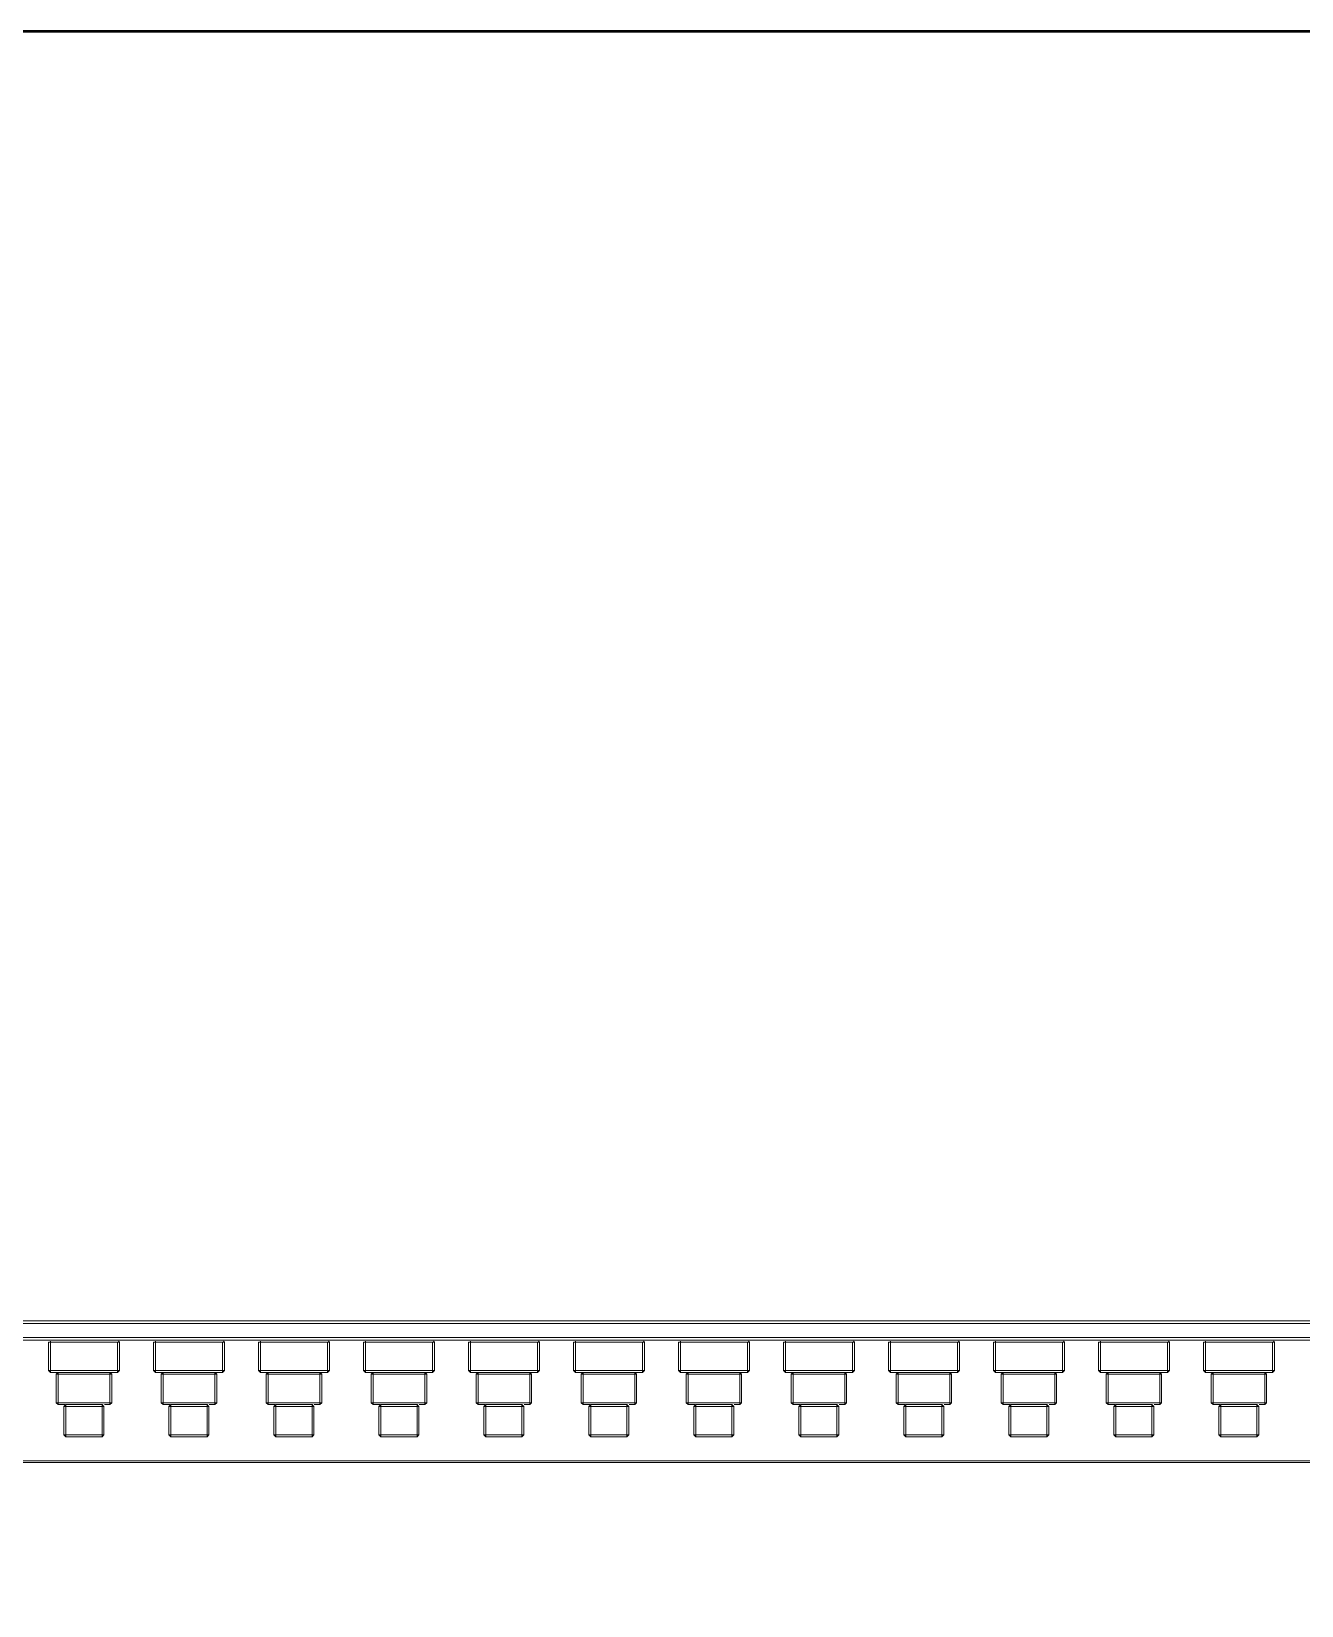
# Model space of a CAD drawing. Header units: metres. Extents: x 10 to 831, y 10 to 584.
# Drawn here: x 265.7 to 344.5, y 486.3 to 584 of the extents above; entities that cross this region are included whole.
import ezdxf

# ---------------------------------------------------------------- set-up
doc = ezdxf.new("R2010")
doc.units = ezdxf.units.M
doc.layers.add('FRAME', color=7, linetype='Continuous', lineweight=50)
doc.layers.add('VIS', color=8, linetype='Continuous', lineweight=13)

msp = doc.modelspace()

# ---------------------------------------------------------------- linework, layer by layer
at = {"layer": 'FRAME'}
msp.add_lwpolyline([(10, 10), (831, 10), (831, 584), (10, 584), (10, 10)], close=True, dxfattribs=at)
at = {"layer": 'VIS'}
for p, q in [((422, 504), (194, 504)), ((194, 504), (422, 504)), ((194, 504), (422, 504)), ((422, 504), (194, 504)), ((421.88, 504), (194.12, 504)), ((421.84, 504), (194.16, 504)), ((194.16, 504), (421.84, 504)), ((194.16, 503.84), (421.84, 503.84)), ((421.84, 502.96), (194.16, 502.96)), ((194.16, 502.8), (421.84, 502.8)), ((266.7144, 502.68), (266.8344, 502.68)), ((266.7144, 502.68), (266.7144, 500.92)), ((266.8344, 502.68), (266.8344, 502.74)), ((266.8344, 500.92), (266.8344, 502.68)), ((266.8344, 502.68), (270.9944, 502.68)), ((270.9944, 502.68), (271.1144, 502.68)), ((270.9944, 502.68), (270.9944, 500.92)), ((271.1144, 502.68), (271.0544, 502.74)), ((271.1144, 502.68), (271.0544, 502.68)), ((271.1144, 500.92), (271.1144, 502.68)), ((271.1144, 502.68), (271.1144, 502.68)), ((271.1144, 502.68), (271.1144, 500.92)), ((273.2288, 502.68), (273.3484, 502.68)), ((273.2288, 502.68), (273.2288, 500.92)), ((273.3484, 502.68), (273.3484, 502.74)), ((273.3484, 500.92), (273.3484, 502.68)), ((273.3484, 502.68), (277.5084, 502.68)), ((277.5084, 502.68), (277.6284, 502.68)), ((277.5084, 502.68), (277.5084, 500.92)), ((277.6284, 502.68), (277.5684, 502.74)), ((277.6284, 502.68), (277.5684, 502.68)), ((277.6284, 502.68), (277.6284, 502.68)), ((277.6284, 500.92), (277.6284, 502.68)), ((277.6284, 502.68), (277.6284, 500.92)), ((279.7428, 502.68), (279.8628, 502.68)), ((279.7428, 502.68), (279.7428, 500.92)), ((279.8628, 502.68), (279.8628, 502.74)), ((279.8628, 500.92), (279.8628, 502.68)), ((279.8628, 502.68), (284.0228, 502.68)), ((284.0228, 502.68), (284.1428, 502.68)), ((284.0228, 502.68), (284.0228, 500.92)), ((284.1428, 502.68), (284.0828, 502.74)), ((284.1428, 502.68), (284.0828, 502.68)), ((284.1428, 500.92), (284.1428, 502.68)), ((284.1428, 502.68), (284.1428, 502.68)), ((284.1428, 502.68), (284.1428, 500.92)), ((286.2572, 502.68), (286.3772, 502.68)), ((286.2572, 502.68), (286.2572, 500.92)), ((286.3772, 502.68), (286.3772, 502.74)), ((286.3772, 500.92), (286.3772, 502.68)), ((286.3772, 502.68), (290.5372, 502.68)), ((290.5372, 502.68), (290.6572, 502.68)), ((290.5372, 502.68), (290.5372, 500.92)), ((290.6572, 502.68), (290.5972, 502.74)), ((290.6572, 502.68), (290.5972, 502.68)), ((290.6572, 502.68), (290.6572, 502.68)), ((290.6572, 500.92), (290.6572, 502.68)), ((290.6572, 502.68), (290.6572, 500.92)), ((292.7716, 502.68), (292.8916, 502.68)), ((292.7716, 502.68), (292.7716, 500.92)), ((292.8916, 502.68), (292.8916, 502.74)), ((292.8916, 500.92), (292.8916, 502.68)), ((292.8916, 502.68), (297.0516, 502.68)), ((297.0516, 502.68), (297.1716, 502.68)), ((297.0516, 502.68), (297.0516, 500.92)), ((297.1716, 502.68), (297.1116, 502.74)), ((297.1716, 502.68), (297.1116, 502.68)), ((297.1716, 500.92), (297.1716, 502.68)), ((297.1716, 502.68), (297.1716, 502.68)), ((297.1716, 502.68), (297.1716, 500.92)), ((299.2856, 502.68), (299.4056, 502.68)), ((299.2856, 502.68), (299.2856, 500.92)), ((299.4056, 502.68), (299.4056, 502.74)), ((299.4056, 500.92), (299.4056, 502.68)), ((299.4056, 502.68), (303.5656, 502.68)), ((303.5656, 502.68), (303.6856, 502.68)), ((303.5656, 502.68), (303.5656, 500.92)), ((303.6856, 502.68), (303.6256, 502.74)), ((303.6856, 502.68), (303.6256, 502.68)), ((303.6856, 502.68), (303.6856, 502.68)), ((303.6856, 500.92), (303.6856, 502.68)), ((303.6856, 502.68), (303.6856, 500.92)), ((305.8, 502.68), (305.92, 502.68)), ((305.8, 502.68), (305.8, 500.92)), ((305.92, 502.68), (305.92, 502.74)), ((305.92, 500.92), (305.92, 502.68)), ((305.92, 502.68), (310.08, 502.68)), ((310.08, 502.68), (310.2, 502.68)), ((310.08, 502.68), (310.08, 500.92)), ((310.2, 502.68), (310.14, 502.74)), ((310.2, 502.68), (310.14, 502.68)), ((310.2, 500.92), (310.2, 502.68)), ((310.2, 502.68), (310.2, 502.68)), ((310.2, 502.68), (310.2, 500.92)), ((312.3144, 502.68), (312.4344, 502.68)), ((312.3144, 502.68), (312.3144, 500.92)), ((312.4344, 502.68), (312.4344, 502.74)), ((312.4344, 500.92), (312.4344, 502.68)), ((312.4344, 502.68), (316.5944, 502.68)), ((316.5944, 502.68), (316.7144, 502.68)), ((316.5944, 502.68), (316.5944, 500.92)), ((316.7144, 502.68), (316.6544, 502.74)), ((316.7144, 502.68), (316.6544, 502.68)), ((316.7144, 502.68), (316.7144, 502.68)), ((316.7144, 500.92), (316.7144, 502.68)), ((316.7144, 502.68), (316.7144, 500.92)), ((318.8284, 502.68), (318.9484, 502.68)), ((318.8284, 502.68), (318.8284, 500.92)), ((318.9484, 502.68), (318.9484, 502.74)), ((318.9484, 500.92), (318.9484, 502.68)), ((318.9484, 502.68), (323.1084, 502.68)), ((323.1084, 502.68), (323.2288, 502.68)), ((323.1084, 502.68), (323.1084, 500.92)), ((323.2288, 502.68), (323.1688, 502.74)), ((323.2288, 502.68), (323.1688, 502.68)), ((323.2288, 500.92), (323.2288, 502.68)), ((323.2288, 502.68), (323.2288, 502.68)), ((323.2288, 502.68), (323.2288, 500.92)), ((325.3428, 502.68), (325.4628, 502.68)), ((325.3428, 502.68), (325.3428, 500.92)), ((325.4628, 502.68), (325.4628, 502.74)), ((325.4628, 500.92), (325.4628, 502.68)), ((325.4628, 502.68), (329.6228, 502.68)), ((329.6228, 502.68), (329.7428, 502.68)), ((329.6228, 502.68), (329.6228, 500.92)), ((329.7428, 502.68), (329.6828, 502.74)), ((329.7428, 502.68), (329.6828, 502.68)), ((329.7428, 502.68), (329.7428, 502.68)), ((329.7428, 500.92), (329.7428, 502.68)), ((329.7428, 502.68), (329.7428, 500.92)), ((331.8572, 502.68), (331.9772, 502.68)), ((331.8572, 502.68), (331.8572, 500.92)), ((331.9772, 502.68), (331.9772, 502.74)), ((331.9772, 500.92), (331.9772, 502.68)), ((331.9772, 502.68), (336.1372, 502.68)), ((336.1372, 502.68), (336.2572, 502.68)), ((336.1372, 502.68), (336.1372, 500.92)), ((336.2572, 502.68), (336.1972, 502.74)), ((336.2572, 502.68), (336.1972, 502.68)), ((336.2572, 500.92), (336.2572, 502.68)), ((336.2572, 502.68), (336.2572, 502.68)), ((336.2572, 502.68), (336.2572, 500.92)), ((338.3716, 502.68), (338.4916, 502.68)), ((338.3716, 502.68), (338.3716, 500.92)), ((338.4916, 502.68), (338.4916, 502.74)), ((338.4916, 500.92), (338.4916, 502.68)), ((338.4916, 502.68), (342.6516, 502.68)), ((342.6516, 502.68), (342.7716, 502.68)), ((342.6516, 502.68), (342.6516, 500.92)), ((342.7716, 502.68), (342.7116, 502.74)), ((342.7716, 502.68), (342.7116, 502.68)), ((342.7716, 502.68), (342.7716, 502.68)), ((342.7716, 500.92), (342.7716, 502.68)), ((342.7716, 502.68), (342.7716, 500.92)), ((266.8344, 500.92), (266.7144, 500.92)), ((266.7144, 500.92), (266.8344, 500.8)), ((266.7144, 500.92), (266.7144, 500.92)), ((266.8344, 500.8), (266.8344, 500.92)), ((270.9944, 500.92), (266.8344, 500.92)), ((266.8344, 500.8), (270.9944, 500.8)), ((267.3144, 500.8), (267.1944, 500.68)), ((267.1944, 500.68), (267.3144, 500.68)), ((267.1944, 500.68), (267.1944, 498.92)), ((267.3144, 500.68), (267.3144, 500.8)), ((267.3144, 500.8), (267.3144, 500.8)), ((270.5144, 500.8), (267.3144, 500.8)), ((267.3144, 500.68), (270.5144, 500.68)), ((267.3144, 498.92), (267.3144, 500.68)), ((270.5144, 500.8), (270.5144, 500.68)), ((270.6344, 500.68), (270.5144, 500.8)), ((270.5144, 500.8), (270.5144, 500.8)), ((270.5144, 500.68), (270.6344, 500.68)), ((270.5144, 500.68), (270.5144, 498.92)), ((270.6344, 500.68), (270.6344, 500.68)), ((270.6344, 498.92), (270.6344, 500.68)), ((270.9944, 500.8), (271.1144, 500.92)), ((271.1144, 500.92), (270.9944, 500.92)), ((270.9944, 500.92), (270.9944, 500.8)), ((270.9944, 500.8), (270.9944, 500.8)), ((271.1144, 500.92), (271.0544, 500.86)), ((271.1144, 500.92), (271.1144, 500.92)), ((273.3484, 500.92), (273.2288, 500.92)), ((273.2288, 500.92), (273.3484, 500.8)), ((273.2288, 500.92), (273.2288, 500.92)), ((273.3484, 500.8), (273.3484, 500.92)), ((277.5084, 500.92), (273.3484, 500.92)), ((273.3484, 500.8), (277.5084, 500.8)), ((273.8284, 500.8), (273.7084, 500.68)), ((273.7084, 500.68), (273.8284, 500.68)), ((273.7084, 500.68), (273.7084, 498.92)), ((273.8284, 500.68), (273.8284, 500.8)), ((273.8284, 500.8), (273.8284, 500.8)), ((277.0284, 500.8), (273.8284, 500.8)), ((273.8284, 500.68), (277.0284, 500.68)), ((273.8284, 498.92), (273.8284, 500.68)), ((277.0284, 500.8), (277.0284, 500.68)), ((277.1484, 500.68), (277.0284, 500.8)), ((277.0284, 500.8), (277.0284, 500.8)), ((277.0284, 500.68), (277.1484, 500.68)), ((277.0284, 500.68), (277.0284, 498.92)), ((277.1484, 498.92), (277.1484, 500.68)), ((277.1484, 500.68), (277.1484, 500.68)), ((277.5084, 500.8), (277.6284, 500.92)), ((277.6284, 500.92), (277.5084, 500.92)), ((277.5084, 500.92), (277.5084, 500.8)), ((277.5084, 500.8), (277.5084, 500.8)), ((277.6284, 500.92), (277.5684, 500.86)), ((277.6284, 500.92), (277.6284, 500.92)), ((279.8628, 500.92), (279.7428, 500.92)), ((279.7428, 500.92), (279.8628, 500.8)), ((279.7428, 500.92), (279.7428, 500.92)), ((279.8628, 500.8), (279.8628, 500.92)), ((284.0228, 500.92), (279.8628, 500.92)), ((279.8628, 500.8), (284.0228, 500.8)), ((280.3428, 500.8), (280.2228, 500.68)), ((280.2228, 500.68), (280.3428, 500.68)), ((280.2228, 500.68), (280.2228, 498.92)), ((280.3428, 500.68), (280.3428, 500.8)), ((280.3428, 500.8), (280.3428, 500.8)), ((283.5428, 500.8), (280.3428, 500.8)), ((280.3428, 500.68), (283.5428, 500.68)), ((280.3428, 498.92), (280.3428, 500.68)), ((283.5428, 500.8), (283.5428, 500.68)), ((283.6628, 500.68), (283.5428, 500.8)), ((283.5428, 500.8), (283.5428, 500.8)), ((283.5428, 500.68), (283.6628, 500.68)), ((283.5428, 500.68), (283.5428, 498.92)), ((283.6628, 500.68), (283.6628, 500.68)), ((283.6628, 498.92), (283.6628, 500.68)), ((284.0228, 500.8), (284.1428, 500.92)), ((284.1428, 500.92), (284.0228, 500.92)), ((284.0228, 500.92), (284.0228, 500.8)), ((284.0228, 500.8), (284.0228, 500.8)), ((284.1428, 500.92), (284.0828, 500.86)), ((284.1428, 500.92), (284.1428, 500.92)), ((286.3772, 500.92), (286.2572, 500.92)), ((286.2572, 500.92), (286.3772, 500.8)), ((286.2572, 500.92), (286.2572, 500.92)), ((286.3772, 500.8), (286.3772, 500.92)), ((290.5372, 500.92), (286.3772, 500.92)), ((286.3772, 500.8), (290.5372, 500.8)), ((286.8572, 500.8), (286.7372, 500.68)), ((286.7372, 500.68), (286.8572, 500.68)), ((286.7372, 500.68), (286.7372, 498.92)), ((286.8572, 500.68), (286.8572, 500.8)), ((286.8572, 500.8), (286.8572, 500.8)), ((290.0572, 500.8), (286.8572, 500.8)), ((286.8572, 500.68), (290.0572, 500.68)), ((286.8572, 498.92), (286.8572, 500.68)), ((290.0572, 500.8), (290.0572, 500.68)), ((290.1772, 500.68), (290.0572, 500.8)), ((290.0572, 500.8), (290.0572, 500.8)), ((290.0572, 500.68), (290.1772, 500.68)), ((290.0572, 500.68), (290.0572, 498.92)), ((290.1772, 498.92), (290.1772, 500.68)), ((290.1772, 500.68), (290.1772, 500.68)), ((290.5372, 500.8), (290.6572, 500.92)), ((290.6572, 500.92), (290.5372, 500.92)), ((290.5372, 500.92), (290.5372, 500.8)), ((290.5372, 500.8), (290.5372, 500.8)), ((290.6572, 500.92), (290.5972, 500.86)), ((290.6572, 500.92), (290.6572, 500.92)), ((292.8916, 500.92), (292.7716, 500.92)), ((292.7716, 500.92), (292.8916, 500.8)), ((292.7716, 500.92), (292.7716, 500.92)), ((292.8916, 500.8), (292.8916, 500.92)), ((297.0516, 500.92), (292.8916, 500.92)), ((292.8916, 500.8), (297.0516, 500.8)), ((293.3716, 500.8), (293.2516, 500.68)), ((293.2516, 500.68), (293.3716, 500.68)), ((293.2516, 500.68), (293.2516, 498.92)), ((293.3716, 500.68), (293.3716, 500.8)), ((293.3716, 500.8), (293.3716, 500.8)), ((296.5716, 500.8), (293.3716, 500.8)), ((293.3716, 500.68), (296.5716, 500.68)), ((293.3716, 498.92), (293.3716, 500.68)), ((296.5716, 500.8), (296.5716, 500.68)), ((296.6916, 500.68), (296.5716, 500.8)), ((296.5716, 500.8), (296.5716, 500.8)), ((296.5716, 500.68), (296.6916, 500.68)), ((296.5716, 500.68), (296.5716, 498.92)), ((296.6916, 500.68), (296.6916, 500.68)), ((296.6916, 498.92), (296.6916, 500.68)), ((297.0516, 500.8), (297.1716, 500.92)), ((297.1716, 500.92), (297.0516, 500.92)), ((297.0516, 500.92), (297.0516, 500.8)), ((297.0516, 500.8), (297.0516, 500.8)), ((297.1716, 500.92), (297.1116, 500.86)), ((297.1716, 500.92), (297.1716, 500.92)), ((299.4056, 500.92), (299.2856, 500.92)), ((299.2856, 500.92), (299.4056, 500.8)), ((299.2856, 500.92), (299.2856, 500.92)), ((299.4056, 500.8), (299.4056, 500.92)), ((303.5656, 500.92), (299.4056, 500.92)), ((299.4056, 500.8), (303.5656, 500.8)), ((299.8856, 500.8), (299.7656, 500.68)), ((299.7656, 500.68), (299.8856, 500.68)), ((299.7656, 500.68), (299.7656, 498.92)), ((299.8856, 500.68), (299.8856, 500.8)), ((299.8856, 500.8), (299.8856, 500.8)), ((303.0856, 500.8), (299.8856, 500.8)), ((299.8856, 500.68), (303.0856, 500.68)), ((299.8856, 498.92), (299.8856, 500.68)), ((303.0856, 500.8), (303.0856, 500.68)), ((303.2056, 500.68), (303.0856, 500.8)), ((303.0856, 500.8), (303.0856, 500.8)), ((303.0856, 500.68), (303.2056, 500.68)), ((303.0856, 500.68), (303.0856, 498.92)), ((303.2056, 498.92), (303.2056, 500.68)), ((303.2056, 500.68), (303.2056, 500.68)), ((303.5656, 500.8), (303.6856, 500.92)), ((303.6856, 500.92), (303.5656, 500.92)), ((303.5656, 500.92), (303.5656, 500.8)), ((303.5656, 500.8), (303.5656, 500.8)), ((303.6856, 500.92), (303.6256, 500.86)), ((303.6856, 500.92), (303.6856, 500.92)), ((305.92, 500.92), (305.8, 500.92)), ((305.8, 500.92), (305.92, 500.8)), ((305.8, 500.92), (305.8, 500.92)), ((305.92, 500.8), (305.92, 500.92)), ((310.08, 500.92), (305.92, 500.92)), ((305.92, 500.8), (310.08, 500.8)), ((306.4, 500.8), (306.28, 500.68)), ((306.28, 500.68), (306.4, 500.68)), ((306.28, 500.68), (306.28, 498.92)), ((306.4, 500.68), (306.4, 500.8)), ((306.4, 500.8), (306.4, 500.8)), ((309.6, 500.8), (306.4, 500.8)), ((306.4, 500.68), (309.6, 500.68)), ((306.4, 498.92), (306.4, 500.68)), ((309.6, 500.8), (309.6, 500.68)), ((309.72, 500.68), (309.6, 500.8)), ((309.6, 500.8), (309.6, 500.8)), ((309.6, 500.68), (309.72, 500.68)), ((309.6, 500.68), (309.6, 498.92)), ((309.72, 500.68), (309.72, 500.68)), ((309.72, 498.92), (309.72, 500.68)), ((310.08, 500.8), (310.2, 500.92)), ((310.2, 500.92), (310.08, 500.92)), ((310.08, 500.92), (310.08, 500.8)), ((310.08, 500.8), (310.08, 500.8)), ((310.2, 500.92), (310.14, 500.86)), ((310.2, 500.92), (310.2, 500.92)), ((312.4344, 500.92), (312.3144, 500.92)), ((312.3144, 500.92), (312.4344, 500.8)), ((312.3144, 500.92), (312.3144, 500.92)), ((312.4344, 500.8), (312.4344, 500.92)), ((316.5944, 500.92), (312.4344, 500.92)), ((312.4344, 500.8), (316.5944, 500.8)), ((312.9144, 500.8), (312.7944, 500.68)), ((312.7944, 500.68), (312.9144, 500.68)), ((312.7944, 500.68), (312.7944, 498.92)), ((312.9144, 500.68), (312.9144, 500.8)), ((312.9144, 500.8), (312.9144, 500.8)), ((316.1144, 500.8), (312.9144, 500.8)), ((312.9144, 500.68), (316.1144, 500.68)), ((312.9144, 498.92), (312.9144, 500.68)), ((316.1144, 500.8), (316.1144, 500.68)), ((316.2344, 500.68), (316.1144, 500.8)), ((316.1144, 500.8), (316.1144, 500.8)), ((316.1144, 500.68), (316.2344, 500.68)), ((316.1144, 500.68), (316.1144, 498.92)), ((316.2344, 498.92), (316.2344, 500.68)), ((316.2344, 500.68), (316.2344, 500.68)), ((316.5944, 500.8), (316.7144, 500.92)), ((316.7144, 500.92), (316.5944, 500.92)), ((316.5944, 500.92), (316.5944, 500.8)), ((316.5944, 500.8), (316.5944, 500.8)), ((316.7144, 500.92), (316.6544, 500.86)), ((316.7144, 500.92), (316.7144, 500.92)), ((318.9484, 500.92), (318.8284, 500.92)), ((318.8284, 500.92), (318.9484, 500.8)), ((318.8284, 500.92), (318.8284, 500.92)), ((318.9484, 500.8), (318.9484, 500.92)), ((323.1084, 500.92), (318.9484, 500.92)), ((318.9484, 500.8), (323.1084, 500.8)), ((319.4284, 500.8), (319.3084, 500.68)), ((319.3084, 500.68), (319.4284, 500.68)), ((319.3084, 500.68), (319.3084, 498.92)), ((319.4284, 500.68), (319.4284, 500.8)), ((319.4284, 500.8), (319.4284, 500.8)), ((322.6284, 500.8), (319.4284, 500.8)), ((319.4284, 500.68), (322.6284, 500.68)), ((319.4284, 498.92), (319.4284, 500.68)), ((322.6284, 500.8), (322.6284, 500.68)), ((322.7484, 500.68), (322.6284, 500.8)), ((322.6284, 500.8), (322.6284, 500.8)), ((322.6284, 500.68), (322.7484, 500.68)), ((322.6284, 500.68), (322.6284, 498.92)), ((322.7484, 500.68), (322.7484, 500.68)), ((322.7484, 498.92), (322.7484, 500.68)), ((323.1084, 500.8), (323.2288, 500.92)), ((323.2288, 500.92), (323.1084, 500.92)), ((323.1084, 500.92), (323.1084, 500.8)), ((323.1084, 500.8), (323.1084, 500.8)), ((323.2288, 500.92), (323.1688, 500.86)), ((323.2288, 500.92), (323.2288, 500.92)), ((325.4628, 500.92), (325.3428, 500.92)), ((325.3428, 500.92), (325.4628, 500.8)), ((325.3428, 500.92), (325.3428, 500.92)), ((325.4628, 500.8), (325.4628, 500.92)), ((329.6228, 500.92), (325.4628, 500.92)), ((325.4628, 500.8), (329.6228, 500.8)), ((325.9428, 500.8), (325.8228, 500.68)), ((325.8228, 500.68), (325.9428, 500.68)), ((325.8228, 500.68), (325.8228, 498.92)), ((325.9428, 500.68), (325.9428, 500.8)), ((325.9428, 500.8), (325.9428, 500.8)), ((329.1428, 500.8), (325.9428, 500.8)), ((325.9428, 500.68), (329.1428, 500.68)), ((325.9428, 498.92), (325.9428, 500.68)), ((329.1428, 500.8), (329.1428, 500.68)), ((329.2628, 500.68), (329.1428, 500.8)), ((329.1428, 500.8), (329.1428, 500.8)), ((329.1428, 500.68), (329.2628, 500.68)), ((329.1428, 500.68), (329.1428, 498.92)), ((329.2628, 498.92), (329.2628, 500.68)), ((329.2628, 500.68), (329.2628, 500.68)), ((329.6228, 500.8), (329.7428, 500.92)), ((329.7428, 500.92), (329.6228, 500.92)), ((329.6228, 500.92), (329.6228, 500.8)), ((329.6228, 500.8), (329.6228, 500.8)), ((329.7428, 500.92), (329.6828, 500.86)), ((329.7428, 500.92), (329.7428, 500.92)), ((331.9772, 500.92), (331.8572, 500.92)), ((331.8572, 500.92), (331.9772, 500.8)), ((331.8572, 500.92), (331.8572, 500.92)), ((331.9772, 500.8), (331.9772, 500.92)), ((336.1372, 500.92), (331.9772, 500.92)), ((331.9772, 500.8), (336.1372, 500.8)), ((332.4572, 500.8), (332.3372, 500.68)), ((332.3372, 500.68), (332.4572, 500.68)), ((332.3372, 500.68), (332.3372, 498.92)), ((332.4572, 500.68), (332.4572, 500.8)), ((332.4572, 500.8), (332.4572, 500.8)), ((335.6572, 500.8), (332.4572, 500.8)), ((332.4572, 500.68), (335.6572, 500.68)), ((332.4572, 498.92), (332.4572, 500.68)), ((335.6572, 500.8), (335.6572, 500.68)), ((335.7772, 500.68), (335.6572, 500.8)), ((335.6572, 500.8), (335.6572, 500.8)), ((335.6572, 500.68), (335.7772, 500.68)), ((335.6572, 500.68), (335.6572, 498.92)), ((335.7772, 500.68), (335.7772, 500.68)), ((335.7772, 498.92), (335.7772, 500.68)), ((336.1372, 500.8), (336.2572, 500.92)), ((336.2572, 500.92), (336.1372, 500.92)), ((336.1372, 500.92), (336.1372, 500.8)), ((336.1372, 500.8), (336.1372, 500.8)), ((336.2572, 500.92), (336.1972, 500.86)), ((336.2572, 500.92), (336.2572, 500.92)), ((338.4916, 500.92), (338.3716, 500.92)), ((338.3716, 500.92), (338.4916, 500.8)), ((338.3716, 500.92), (338.3716, 500.92)), ((338.4916, 500.8), (338.4916, 500.92)), ((342.6516, 500.92), (338.4916, 500.92)), ((338.4916, 500.8), (342.6516, 500.8)), ((338.9716, 500.8), (338.8516, 500.68)), ((338.8516, 500.68), (338.9716, 500.68)), ((338.8516, 500.68), (338.8516, 498.92)), ((338.9716, 500.68), (338.9716, 500.8)), ((338.9716, 500.8), (338.9716, 500.8)), ((342.1716, 500.8), (338.9716, 500.8)), ((338.9716, 500.68), (342.1716, 500.68)), ((338.9716, 498.92), (338.9716, 500.68)), ((342.1716, 500.8), (342.1716, 500.68)), ((342.2916, 500.68), (342.1716, 500.8)), ((342.1716, 500.8), (342.1716, 500.8)), ((342.1716, 500.68), (342.2916, 500.68)), ((342.1716, 500.68), (342.1716, 498.92)), ((342.2916, 498.92), (342.2916, 500.68)), ((342.2916, 500.68), (342.2916, 500.68)), ((342.6516, 500.8), (342.7716, 500.92)), ((342.7716, 500.92), (342.6516, 500.92)), ((342.6516, 500.92), (342.6516, 500.8)), ((342.6516, 500.8), (342.6516, 500.8)), ((342.7716, 500.92), (342.7116, 500.86)), ((342.7716, 500.92), (342.7716, 500.92)), ((267.3144, 498.92), (267.1944, 498.92)), ((267.1944, 498.92), (267.3144, 498.8)), ((267.1944, 498.92), (267.1944, 498.92)), ((267.3144, 498.8), (267.3144, 498.92)), ((270.5144, 498.92), (267.3144, 498.92)), ((267.3144, 498.8), (267.7352, 498.8)), ((267.7944, 498.8), (267.6744, 498.68)), ((267.6744, 498.68), (267.7944, 498.68)), ((267.6744, 498.68), (267.6744, 496.92)), ((267.7944, 498.68), (267.7944, 498.8)), ((270.0344, 498.8), (267.7944, 498.8)), ((267.7944, 498.8), (267.7944, 498.8)), ((267.7944, 498.68), (270.0344, 498.68)), ((267.7944, 496.92), (267.7944, 498.68)), ((270.0344, 498.8), (270.0344, 498.68)), ((270.1544, 498.68), (270.0344, 498.8)), ((270.0344, 498.68), (270.1544, 498.68)), ((270.0344, 498.68), (270.0344, 496.92)), ((270.1544, 496.92), (270.1544, 498.68)), ((270.1544, 498.68), (270.1544, 498.68)), ((270.1776, 498.8), (270.5144, 498.8)), ((270.5144, 498.8), (270.6344, 498.92)), ((270.6344, 498.92), (270.5144, 498.92)), ((270.5144, 498.92), (270.5144, 498.8)), ((270.5144, 498.8), (270.5144, 498.8)), ((270.6344, 498.92), (270.6344, 498.92)), ((273.8284, 498.92), (273.7084, 498.92)), ((273.7084, 498.92), (273.8284, 498.8)), ((273.7084, 498.92), (273.7084, 498.92)), ((273.8284, 498.8), (273.8284, 498.92)), ((277.0284, 498.92), (273.8284, 498.92)), ((273.8284, 498.8), (274.2496, 498.8)), ((274.3084, 498.8), (274.1884, 498.68)), ((274.1884, 498.68), (274.3084, 498.68)), ((274.1884, 498.68), (274.1884, 496.92)), ((274.3084, 498.68), (274.3084, 498.8)), ((276.5484, 498.8), (274.3084, 498.8)), ((274.3084, 498.8), (274.3084, 498.8)), ((274.3084, 498.68), (276.5484, 498.68)), ((274.3084, 496.92), (274.3084, 498.68)), ((276.5484, 498.8), (276.5484, 498.68)), ((276.6684, 498.68), (276.5484, 498.8)), ((276.5484, 498.68), (276.6684, 498.68)), ((276.5484, 498.68), (276.5484, 496.92)), ((276.6684, 498.68), (276.6684, 498.68)), ((276.6684, 496.92), (276.6684, 498.68)), ((276.6916, 498.8), (277.0284, 498.8)), ((277.0284, 498.8), (277.1484, 498.92)), ((277.1484, 498.92), (277.0284, 498.92)), ((277.0284, 498.92), (277.0284, 498.8)), ((277.0284, 498.8), (277.0284, 498.8)), ((277.1484, 498.92), (277.1484, 498.92)), ((280.3428, 498.92), (280.2228, 498.92)), ((280.2228, 498.92), (280.3428, 498.8)), ((280.2228, 498.92), (280.2228, 498.92)), ((280.3428, 498.8), (280.3428, 498.92)), ((283.5428, 498.92), (280.3428, 498.92)), ((280.3428, 498.8), (280.764, 498.8)), ((280.8228, 498.8), (280.7028, 498.68)), ((280.7028, 498.68), (280.8228, 498.68)), ((280.7028, 498.68), (280.7028, 496.92)), ((280.8228, 498.68), (280.8228, 498.8)), ((283.0628, 498.8), (280.8228, 498.8)), ((280.8228, 498.8), (280.8228, 498.8)), ((280.8228, 498.68), (283.0628, 498.68)), ((280.8228, 496.92), (280.8228, 498.68)), ((283.0628, 498.8), (283.0628, 498.68)), ((283.1828, 498.68), (283.0628, 498.8)), ((283.0628, 498.68), (283.1828, 498.68)), ((283.0628, 498.68), (283.0628, 496.92)), ((283.1828, 496.92), (283.1828, 498.68)), ((283.1828, 498.68), (283.1828, 498.68)), ((283.206, 498.8), (283.5428, 498.8)), ((283.5428, 498.8), (283.6628, 498.92)), ((283.6628, 498.92), (283.5428, 498.92)), ((283.5428, 498.92), (283.5428, 498.8)), ((283.5428, 498.8), (283.5428, 498.8)), ((283.6628, 498.92), (283.6628, 498.92)), ((286.8572, 498.92), (286.7372, 498.92)), ((286.7372, 498.92), (286.8572, 498.8)), ((286.7372, 498.92), (286.7372, 498.92)), ((286.8572, 498.8), (286.8572, 498.92)), ((290.0572, 498.92), (286.8572, 498.92)), ((286.8572, 498.8), (287.2784, 498.8)), ((287.3372, 498.8), (287.2172, 498.68)), ((287.2172, 498.68), (287.3372, 498.68)), ((287.2172, 498.68), (287.2172, 496.92)), ((287.3372, 498.68), (287.3372, 498.8)), ((289.5772, 498.8), (287.3372, 498.8)), ((287.3372, 498.8), (287.3372, 498.8)), ((287.3372, 498.68), (289.5772, 498.68)), ((287.3372, 496.92), (287.3372, 498.68)), ((289.5772, 498.8), (289.5772, 498.68)), ((289.6972, 498.68), (289.5772, 498.8)), ((289.5772, 498.68), (289.6972, 498.68)), ((289.5772, 498.68), (289.5772, 496.92)), ((289.6972, 498.68), (289.6972, 498.68)), ((289.6972, 496.92), (289.6972, 498.68)), ((289.7204, 498.8), (290.0572, 498.8)), ((290.0572, 498.8), (290.1772, 498.92)), ((290.1772, 498.92), (290.0572, 498.92)), ((290.0572, 498.92), (290.0572, 498.8)), ((290.0572, 498.8), (290.0572, 498.8)), ((290.1772, 498.92), (290.1772, 498.92)), ((293.3716, 498.92), (293.2516, 498.92)), ((293.2516, 498.92), (293.3716, 498.8)), ((293.2516, 498.92), (293.2516, 498.92)), ((293.3716, 498.8), (293.3716, 498.92)), ((296.5716, 498.92), (293.3716, 498.92)), ((293.3716, 498.8), (293.7924, 498.8)), ((293.8516, 498.8), (293.7316, 498.68)), ((293.7316, 498.68), (293.8516, 498.68)), ((293.7316, 498.68), (293.7316, 496.92)), ((293.8516, 498.68), (293.8516, 498.8)), ((296.0916, 498.8), (293.8516, 498.8)), ((293.8516, 498.8), (293.8516, 498.8)), ((293.8516, 498.68), (296.0916, 498.68)), ((293.8516, 496.92), (293.8516, 498.68)), ((296.0916, 498.8), (296.0916, 498.68)), ((296.2116, 498.68), (296.0916, 498.8)), ((296.0916, 498.68), (296.2116, 498.68)), ((296.0916, 498.68), (296.0916, 496.92)), ((296.2116, 496.92), (296.2116, 498.68)), ((296.2116, 498.68), (296.2116, 498.68)), ((296.2344, 498.8), (296.5716, 498.8)), ((296.5716, 498.8), (296.6916, 498.92)), ((296.6916, 498.92), (296.5716, 498.92)), ((296.5716, 498.92), (296.5716, 498.8)), ((296.5716, 498.8), (296.5716, 498.8)), ((296.6916, 498.92), (296.6916, 498.92)), ((299.8856, 498.92), (299.7656, 498.92)), ((299.7656, 498.92), (299.8856, 498.8)), ((299.7656, 498.92), (299.7656, 498.92)), ((299.8856, 498.8), (299.8856, 498.92)), ((303.0856, 498.92), (299.8856, 498.92)), ((299.8856, 498.8), (300.3068, 498.8)), ((300.3656, 498.8), (300.2456, 498.68)), ((300.2456, 498.68), (300.3656, 498.68)), ((300.2456, 498.68), (300.2456, 496.92)), ((300.3656, 498.68), (300.3656, 498.8)), ((302.6056, 498.8), (300.3656, 498.8)), ((300.3656, 498.8), (300.3656, 498.8)), ((300.3656, 498.68), (302.6056, 498.68)), ((300.3656, 496.92), (300.3656, 498.68)), ((302.6056, 498.8), (302.6056, 498.68)), ((302.7256, 498.68), (302.6056, 498.8)), ((302.6056, 498.68), (302.7256, 498.68)), ((302.6056, 498.68), (302.6056, 496.92)), ((302.7256, 498.68), (302.7256, 498.68)), ((302.7256, 496.92), (302.7256, 498.68)), ((302.7488, 498.8), (303.0856, 498.8)), ((303.0856, 498.8), (303.2056, 498.92)), ((303.2056, 498.92), (303.0856, 498.92)), ((303.0856, 498.92), (303.0856, 498.8)), ((303.0856, 498.8), (303.0856, 498.8)), ((303.2056, 498.92), (303.2056, 498.92)), ((306.4, 498.92), (306.28, 498.92)), ((306.28, 498.92), (306.4, 498.8)), ((306.28, 498.92), (306.28, 498.92)), ((306.4, 498.8), (306.4, 498.92)), ((309.6, 498.92), (306.4, 498.92)), ((306.4, 498.8), (306.8212, 498.8)), ((306.88, 498.8), (306.76, 498.68)), ((306.76, 498.68), (306.88, 498.68)), ((306.76, 498.68), (306.76, 496.92)), ((306.88, 498.68), (306.88, 498.8)), ((309.12, 498.8), (306.88, 498.8)), ((306.88, 498.8), (306.88, 498.8)), ((306.88, 498.68), (309.12, 498.68)), ((306.88, 496.92), (306.88, 498.68)), ((309.12, 498.8), (309.12, 498.68)), ((309.24, 498.68), (309.12, 498.8)), ((309.12, 498.68), (309.24, 498.68)), ((309.12, 498.68), (309.12, 496.92)), ((309.24, 496.92), (309.24, 498.68)), ((309.24, 498.68), (309.24, 498.68)), ((309.2632, 498.8), (309.6, 498.8)), ((309.6, 498.8), (309.72, 498.92)), ((309.72, 498.92), (309.6, 498.92)), ((309.6, 498.92), (309.6, 498.8)), ((309.6, 498.8), (309.6, 498.8)), ((309.72, 498.92), (309.72, 498.92)), ((312.9144, 498.92), (312.7944, 498.92)), ((312.7944, 498.92), (312.9144, 498.8)), ((312.7944, 498.92), (312.7944, 498.92)), ((312.9144, 498.8), (312.9144, 498.92)), ((316.1144, 498.92), (312.9144, 498.92)), ((312.9144, 498.8), (313.3352, 498.8)), ((313.3944, 498.8), (313.2744, 498.68)), ((313.2744, 498.68), (313.3944, 498.68)), ((313.2744, 498.68), (313.2744, 496.92)), ((313.3944, 498.68), (313.3944, 498.8)), ((315.6344, 498.8), (313.3944, 498.8)), ((313.3944, 498.8), (313.3944, 498.8)), ((313.3944, 498.68), (315.6344, 498.68)), ((313.3944, 496.92), (313.3944, 498.68)), ((315.6344, 498.8), (315.6344, 498.68)), ((315.7544, 498.68), (315.6344, 498.8)), ((315.6344, 498.68), (315.7544, 498.68)), ((315.6344, 498.68), (315.6344, 496.92)), ((315.7544, 498.68), (315.7544, 498.68)), ((315.7544, 496.92), (315.7544, 498.68)), ((315.7776, 498.8), (316.1144, 498.8)), ((316.1144, 498.8), (316.2344, 498.92)), ((316.2344, 498.92), (316.1144, 498.92)), ((316.1144, 498.92), (316.1144, 498.8)), ((316.1144, 498.8), (316.1144, 498.8)), ((316.2344, 498.92), (316.2344, 498.92)), ((319.4284, 498.92), (319.3084, 498.92)), ((319.3084, 498.92), (319.4284, 498.8)), ((319.3084, 498.92), (319.3084, 498.92)), ((319.4284, 498.8), (319.4284, 498.92)), ((322.6284, 498.92), (319.4284, 498.92)), ((319.4284, 498.8), (319.8496, 498.8)), ((319.9084, 498.8), (319.7884, 498.68)), ((319.7884, 498.68), (319.9084, 498.68)), ((319.7884, 498.68), (319.7884, 496.92)), ((319.9084, 498.68), (319.9084, 498.8)), ((322.1484, 498.8), (319.9084, 498.8)), ((319.9084, 498.8), (319.9084, 498.8)), ((319.9084, 498.68), (322.1484, 498.68)), ((319.9084, 496.92), (319.9084, 498.68)), ((322.1484, 498.8), (322.1484, 498.68)), ((322.2688, 498.68), (322.1484, 498.8)), ((322.1484, 498.68), (322.2688, 498.68)), ((322.1484, 498.68), (322.1484, 496.92)), ((322.2688, 496.92), (322.2688, 498.68)), ((322.2688, 498.68), (322.2688, 498.68)), ((322.2916, 498.8), (322.6284, 498.8)), ((322.6284, 498.8), (322.7484, 498.92)), ((322.7484, 498.92), (322.6284, 498.92)), ((322.6284, 498.92), (322.6284, 498.8)), ((322.6284, 498.8), (322.6284, 498.8)), ((322.7484, 498.92), (322.7484, 498.92)), ((325.9428, 498.92), (325.8228, 498.92)), ((325.8228, 498.92), (325.9428, 498.8)), ((325.8228, 498.92), (325.8228, 498.92)), ((325.9428, 498.8), (325.9428, 498.92)), ((329.1428, 498.92), (325.9428, 498.92)), ((325.9428, 498.8), (326.364, 498.8)), ((326.4228, 498.8), (326.3028, 498.68)), ((326.3028, 498.68), (326.4228, 498.68)), ((326.3028, 498.68), (326.3028, 496.92)), ((326.4228, 498.68), (326.4228, 498.8)), ((328.6628, 498.8), (326.4228, 498.8)), ((326.4228, 498.8), (326.4228, 498.8)), ((326.4228, 498.68), (328.6628, 498.68)), ((326.4228, 496.92), (326.4228, 498.68)), ((328.6628, 498.8), (328.6628, 498.68)), ((328.7828, 498.68), (328.6628, 498.8)), ((328.6628, 498.68), (328.7828, 498.68)), ((328.6628, 498.68), (328.6628, 496.92)), ((328.7828, 498.68), (328.7828, 498.68)), ((328.7828, 496.92), (328.7828, 498.68)), ((328.806, 498.8), (329.1428, 498.8)), ((329.1428, 498.8), (329.2628, 498.92)), ((329.2628, 498.92), (329.1428, 498.92)), ((329.1428, 498.92), (329.1428, 498.8)), ((329.1428, 498.8), (329.1428, 498.8)), ((329.2628, 498.92), (329.2628, 498.92)), ((332.4572, 498.92), (332.3372, 498.92)), ((332.3372, 498.92), (332.4572, 498.8)), ((332.3372, 498.92), (332.3372, 498.92)), ((332.4572, 498.8), (332.4572, 498.92)), ((335.6572, 498.92), (332.4572, 498.92)), ((332.4572, 498.8), (332.8784, 498.8)), ((332.9372, 498.8), (332.8172, 498.68)), ((332.8172, 498.68), (332.9372, 498.68)), ((332.8172, 498.68), (332.8172, 496.92)), ((332.9372, 498.68), (332.9372, 498.8)), ((335.1772, 498.8), (332.9372, 498.8)), ((332.9372, 498.8), (332.9372, 498.8)), ((332.9372, 498.68), (335.1772, 498.68)), ((332.9372, 496.92), (332.9372, 498.68)), ((335.1772, 498.8), (335.1772, 498.68)), ((335.2972, 498.68), (335.1772, 498.8)), ((335.1772, 498.68), (335.2972, 498.68)), ((335.1772, 498.68), (335.1772, 496.92)), ((335.2972, 496.92), (335.2972, 498.68)), ((335.2972, 498.68), (335.2972, 498.68)), ((335.3204, 498.8), (335.6572, 498.8)), ((335.6572, 498.8), (335.7772, 498.92)), ((335.7772, 498.92), (335.6572, 498.92)), ((335.6572, 498.92), (335.6572, 498.8)), ((335.6572, 498.8), (335.6572, 498.8)), ((335.7772, 498.92), (335.7772, 498.92)), ((338.9716, 498.92), (338.8516, 498.92)), ((338.8516, 498.92), (338.9716, 498.8)), ((338.8516, 498.92), (338.8516, 498.92)), ((338.9716, 498.8), (338.9716, 498.92)), ((342.1716, 498.92), (338.9716, 498.92)), ((338.9716, 498.8), (339.3924, 498.8)), ((339.4516, 498.8), (339.3316, 498.68)), ((339.3316, 498.68), (339.4516, 498.68)), ((339.3316, 498.68), (339.3316, 496.92)), ((339.4516, 498.68), (339.4516, 498.8)), ((341.6916, 498.8), (339.4516, 498.8)), ((339.4516, 498.8), (339.4516, 498.8)), ((339.4516, 498.68), (341.6916, 498.68)), ((339.4516, 496.92), (339.4516, 498.68)), ((341.6916, 498.8), (341.6916, 498.68)), ((341.8116, 498.68), (341.6916, 498.8)), ((341.6916, 498.68), (341.8116, 498.68)), ((341.6916, 498.68), (341.6916, 496.92)), ((341.8116, 498.68), (341.8116, 498.68)), ((341.8116, 496.92), (341.8116, 498.68)), ((341.8348, 498.8), (342.1716, 498.8)), ((342.1716, 498.8), (342.2916, 498.92)), ((342.2916, 498.92), (342.1716, 498.92)), ((342.1716, 498.92), (342.1716, 498.8)), ((342.1716, 498.8), (342.1716, 498.8)), ((342.2916, 498.92), (342.2916, 498.92)), ((267.7944, 496.92), (267.6744, 496.92)), ((267.6744, 496.92), (267.7944, 496.8)), ((267.6744, 496.92), (267.6744, 496.92)), ((267.7944, 496.8), (267.7944, 496.92)), ((270.0344, 496.92), (267.7944, 496.92)), ((267.7944, 496.8), (270.0344, 496.8)), ((270.0344, 496.8), (270.1544, 496.92)), ((270.1544, 496.92), (270.0344, 496.92)), ((270.0344, 496.92), (270.0344, 496.8)), ((270.0344, 496.8), (270.0344, 496.8)), ((270.1544, 496.92), (270.1544, 496.92)), ((274.3084, 496.92), (274.1884, 496.92)), ((274.1884, 496.92), (274.3084, 496.8)), ((274.1884, 496.92), (274.1884, 496.92)), ((274.3084, 496.8), (274.3084, 496.92)), ((276.5484, 496.92), (274.3084, 496.92)), ((274.3084, 496.8), (276.5484, 496.8)), ((276.5484, 496.8), (276.6684, 496.92)), ((276.6684, 496.92), (276.5484, 496.92)), ((276.5484, 496.92), (276.5484, 496.8)), ((276.5484, 496.8), (276.5484, 496.8)), ((276.6684, 496.92), (276.6684, 496.92)), ((280.8228, 496.92), (280.7028, 496.92)), ((280.7028, 496.92), (280.8228, 496.8)), ((280.7028, 496.92), (280.7028, 496.92)), ((280.8228, 496.8), (280.8228, 496.92)), ((283.0628, 496.92), (280.8228, 496.92)), ((280.8228, 496.8), (283.0628, 496.8)), ((283.0628, 496.8), (283.1828, 496.92)), ((283.1828, 496.92), (283.0628, 496.92)), ((283.0628, 496.92), (283.0628, 496.8)), ((283.0628, 496.8), (283.0628, 496.8)), ((283.1828, 496.92), (283.1828, 496.92)), ((287.3372, 496.92), (287.2172, 496.92)), ((287.2172, 496.92), (287.3372, 496.8)), ((287.2172, 496.92), (287.2172, 496.92)), ((287.3372, 496.8), (287.3372, 496.92)), ((289.5772, 496.92), (287.3372, 496.92)), ((287.3372, 496.8), (289.5772, 496.8)), ((289.5772, 496.8), (289.6972, 496.92)), ((289.6972, 496.92), (289.5772, 496.92)), ((289.5772, 496.92), (289.5772, 496.8)), ((289.5772, 496.8), (289.5772, 496.8)), ((289.6972, 496.92), (289.6972, 496.92)), ((293.8516, 496.92), (293.7316, 496.92)), ((293.7316, 496.92), (293.8516, 496.8)), ((293.7316, 496.92), (293.7316, 496.92)), ((293.8516, 496.8), (293.8516, 496.92)), ((296.0916, 496.92), (293.8516, 496.92)), ((293.8516, 496.8), (296.0916, 496.8)), ((296.0916, 496.8), (296.2116, 496.92)), ((296.2116, 496.92), (296.0916, 496.92)), ((296.0916, 496.92), (296.0916, 496.8)), ((296.0916, 496.8), (296.0916, 496.8)), ((296.2116, 496.92), (296.2116, 496.92)), ((300.3656, 496.92), (300.2456, 496.92)), ((300.2456, 496.92), (300.3656, 496.8)), ((300.2456, 496.92), (300.2456, 496.92)), ((300.3656, 496.8), (300.3656, 496.92)), ((302.6056, 496.92), (300.3656, 496.92)), ((300.3656, 496.8), (302.6056, 496.8)), ((302.6056, 496.8), (302.7256, 496.92)), ((302.7256, 496.92), (302.6056, 496.92)), ((302.6056, 496.92), (302.6056, 496.8)), ((302.6056, 496.8), (302.6056, 496.8)), ((302.7256, 496.92), (302.7256, 496.92)), ((306.88, 496.92), (306.76, 496.92)), ((306.76, 496.92), (306.88, 496.8)), ((306.76, 496.92), (306.76, 496.92)), ((306.88, 496.8), (306.88, 496.92)), ((309.12, 496.92), (306.88, 496.92)), ((306.88, 496.8), (309.12, 496.8)), ((309.12, 496.8), (309.24, 496.92)), ((309.24, 496.92), (309.12, 496.92)), ((309.12, 496.92), (309.12, 496.8)), ((309.12, 496.8), (309.12, 496.8)), ((309.24, 496.92), (309.24, 496.92)), ((313.3944, 496.92), (313.2744, 496.92)), ((313.2744, 496.92), (313.3944, 496.8)), ((313.2744, 496.92), (313.2744, 496.92)), ((313.3944, 496.8), (313.3944, 496.92)), ((315.6344, 496.92), (313.3944, 496.92)), ((313.3944, 496.8), (315.6344, 496.8)), ((315.6344, 496.8), (315.7544, 496.92)), ((315.7544, 496.92), (315.6344, 496.92)), ((315.6344, 496.92), (315.6344, 496.8)), ((315.6344, 496.8), (315.6344, 496.8)), ((315.7544, 496.92), (315.7544, 496.92)), ((319.9084, 496.92), (319.7884, 496.92)), ((319.7884, 496.92), (319.9084, 496.8)), ((319.7884, 496.92), (319.7884, 496.92)), ((319.9084, 496.8), (319.9084, 496.92)), ((322.1484, 496.92), (319.9084, 496.92)), ((319.9084, 496.8), (322.1484, 496.8)), ((322.1484, 496.8), (322.2688, 496.92)), ((322.2688, 496.92), (322.1484, 496.92)), ((322.1484, 496.92), (322.1484, 496.8)), ((322.1484, 496.8), (322.1484, 496.8)), ((322.2688, 496.92), (322.2688, 496.92)), ((326.4228, 496.92), (326.3028, 496.92)), ((326.3028, 496.92), (326.4228, 496.8)), ((326.3028, 496.92), (326.3028, 496.92)), ((326.4228, 496.8), (326.4228, 496.92)), ((328.6628, 496.92), (326.4228, 496.92)), ((326.4228, 496.8), (328.6628, 496.8)), ((328.6628, 496.8), (328.7828, 496.92)), ((328.7828, 496.92), (328.6628, 496.92)), ((328.6628, 496.92), (328.6628, 496.8)), ((328.6628, 496.8), (328.6628, 496.8)), ((328.7828, 496.92), (328.7828, 496.92)), ((332.9372, 496.92), (332.8172, 496.92)), ((332.8172, 496.92), (332.9372, 496.8)), ((332.8172, 496.92), (332.8172, 496.92)), ((332.9372, 496.8), (332.9372, 496.92)), ((335.1772, 496.92), (332.9372, 496.92)), ((332.9372, 496.8), (335.1772, 496.8)), ((335.1772, 496.8), (335.2972, 496.92)), ((335.2972, 496.92), (335.1772, 496.92)), ((335.1772, 496.92), (335.1772, 496.8)), ((335.1772, 496.8), (335.1772, 496.8)), ((335.2972, 496.92), (335.2972, 496.92)), ((339.4516, 496.92), (339.3316, 496.92)), ((339.3316, 496.92), (339.4516, 496.8)), ((339.3316, 496.92), (339.3316, 496.92)), ((339.4516, 496.8), (339.4516, 496.92)), ((341.6916, 496.92), (339.4516, 496.92)), ((339.4516, 496.8), (341.6916, 496.8)), ((341.6916, 496.8), (341.8116, 496.92)), ((341.8116, 496.92), (341.6916, 496.92)), ((341.6916, 496.92), (341.6916, 496.8)), ((341.6916, 496.8), (341.6916, 496.8)), ((341.8116, 496.92), (341.8116, 496.92)), ((421.88, 495.32), (194.12, 495.32)), ((194.12, 495.2), (421.88, 495.2))]:
    msp.add_line(p, q, dxfattribs=at)

doc.saveas('drawing.dxf')
